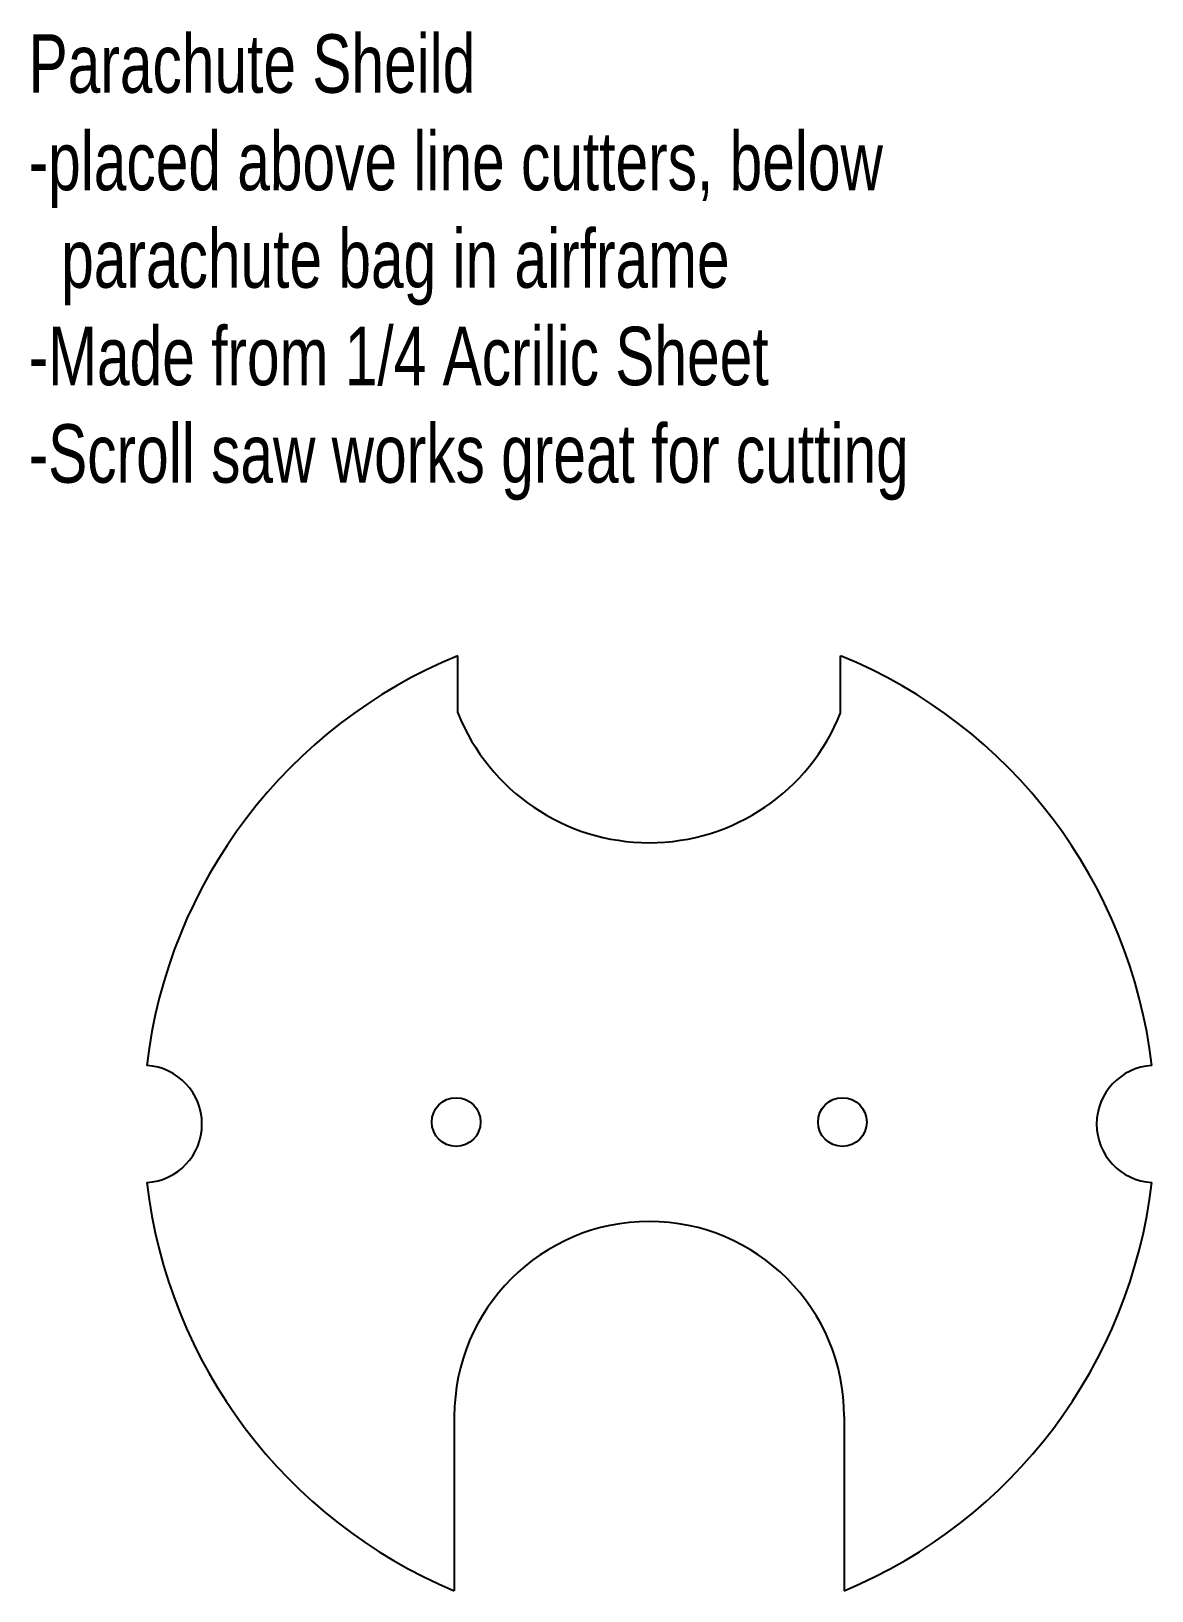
# Model space of a CAD drawing. Header units: inches. Extents: x 0.83 to 6.58, y 1.61 to 9.61.
import ezdxf

# ---------------------------------------------------------------- set-up
doc = ezdxf.new("R2010")
doc.units = ezdxf.units.IN
doc.layers.get('0').update_dxf_attribs({"linetype": 'CONTINUOUS', "lineweight": 25, "true_color": 0x000000})
doc.styles.get("Standard").update_dxf_attribs({"font": 'txt', "width": 0.75})

msp = doc.modelspace()

# ---------------------------------------------------------------- linework, layer by layer
for p, q in [((3.0184, 6.1088), (3.0184, 6.4022)), ((4.9816, 6.1088), (4.9816, 6.4022)), ((3, 2.5), (3, 1.6054)), ((5, 2.5), (5, 1.6054))]:
    msp.add_line(p, q)
for centre in [(3.0093, 4.01), (4.9908, 4.01)]:
    msp.add_circle(centre, 0.125)
for centre, radius, start, end in [((4, 4), 2.595, 112.22512, 173.36137), ((4, 4), 2.595, 6.63863, 67.77488), ((4, 6.5), 1.0566, 201.73014, 338.26986), ((1.405, 4), 0.3005, 273.31932, 86.68068), ((6.595, 4), 0.3005, 93.31932, 266.68068), ((4, 4), 2.595, 186.63863, 247.33413), ((4, 4), 2.595, 292.66587, 353.36137), ((4, 2.5), 1, 0, 180)]:
    msp.add_arc(centre, radius, start, end)

# ---------------------------------------------------------------- texts
at = {"insert": (0.8162, 9.5904), "char_height": 0.3, "width": 100, "attachment_point": 1}
msp.add_mtext('Parachute\\~Sheild\\P-placed\\~above\\~line\\~cutters,\\~below\\P\\~\\~parachute\\~bag\\~in\\~airframe\\P-Made\\~from\\~1/4\\~Acrilic\\~Sheet\\P-Scroll\\~saw\\~works\\~great\\~for\\~cutting', dxfattribs=at)

doc.saveas('drawing.dxf')
